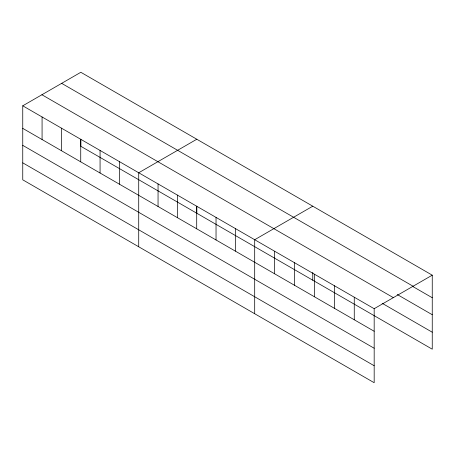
<?xml version="1.0" encoding="UTF-8"?>
<svg xmlns="http://www.w3.org/2000/svg" width="455" height="455" viewBox="0 0 455 455"><rect width="100%" height="100%" fill="white"/><g stroke="black" fill="none" stroke-linecap="round" stroke-linejoin="round"><path stroke-width="0.68" d="M374.175 348.246L374.175 308.706L22.75 105.81L22.75 179.822L374.175 382.718L374.175 348.246L22.75 145.35M80.825 139.219L80.825 146.294L432.25 349.19L432.25 275.178L80.825 72.282L22.75 105.81M196.793 139.241L138.718 172.769L138.718 246.775M312.767 206.195L254.692 239.722L254.692 313.734M374.175 308.706L432.25 275.178M61.658 83.35L413.083 286.24M412.338 286.24L432.25 297.741M397.249 294.51L432.25 314.718M41.917 94.748L393.342 297.644M382.16 303.292L432.25 332.213M22.75 128.373L374.175 331.268M22.75 162.844L374.175 365.74M354.263 297.212L354.263 319.768M334.351 285.712L334.351 308.274M314.433 274.217L314.433 296.774M312.767 272.42L312.767 280.206M294.522 262.717L294.522 285.279M274.604 251.223L274.604 273.779M235.366 228.564L235.366 251.126M216.034 217.405L216.034 239.967M196.793 206.172L196.793 213.247M196.708 206.246L196.708 228.808M177.376 195.087L177.376 217.649M158.05 183.928L158.05 206.49M119.392 161.61L119.392 184.173M100.066 150.451L100.066 173.008M80.734 139.293L80.734 161.849M61.408 128.134L61.408 150.69M42.076 116.969L42.076 139.531"/></g></svg>
